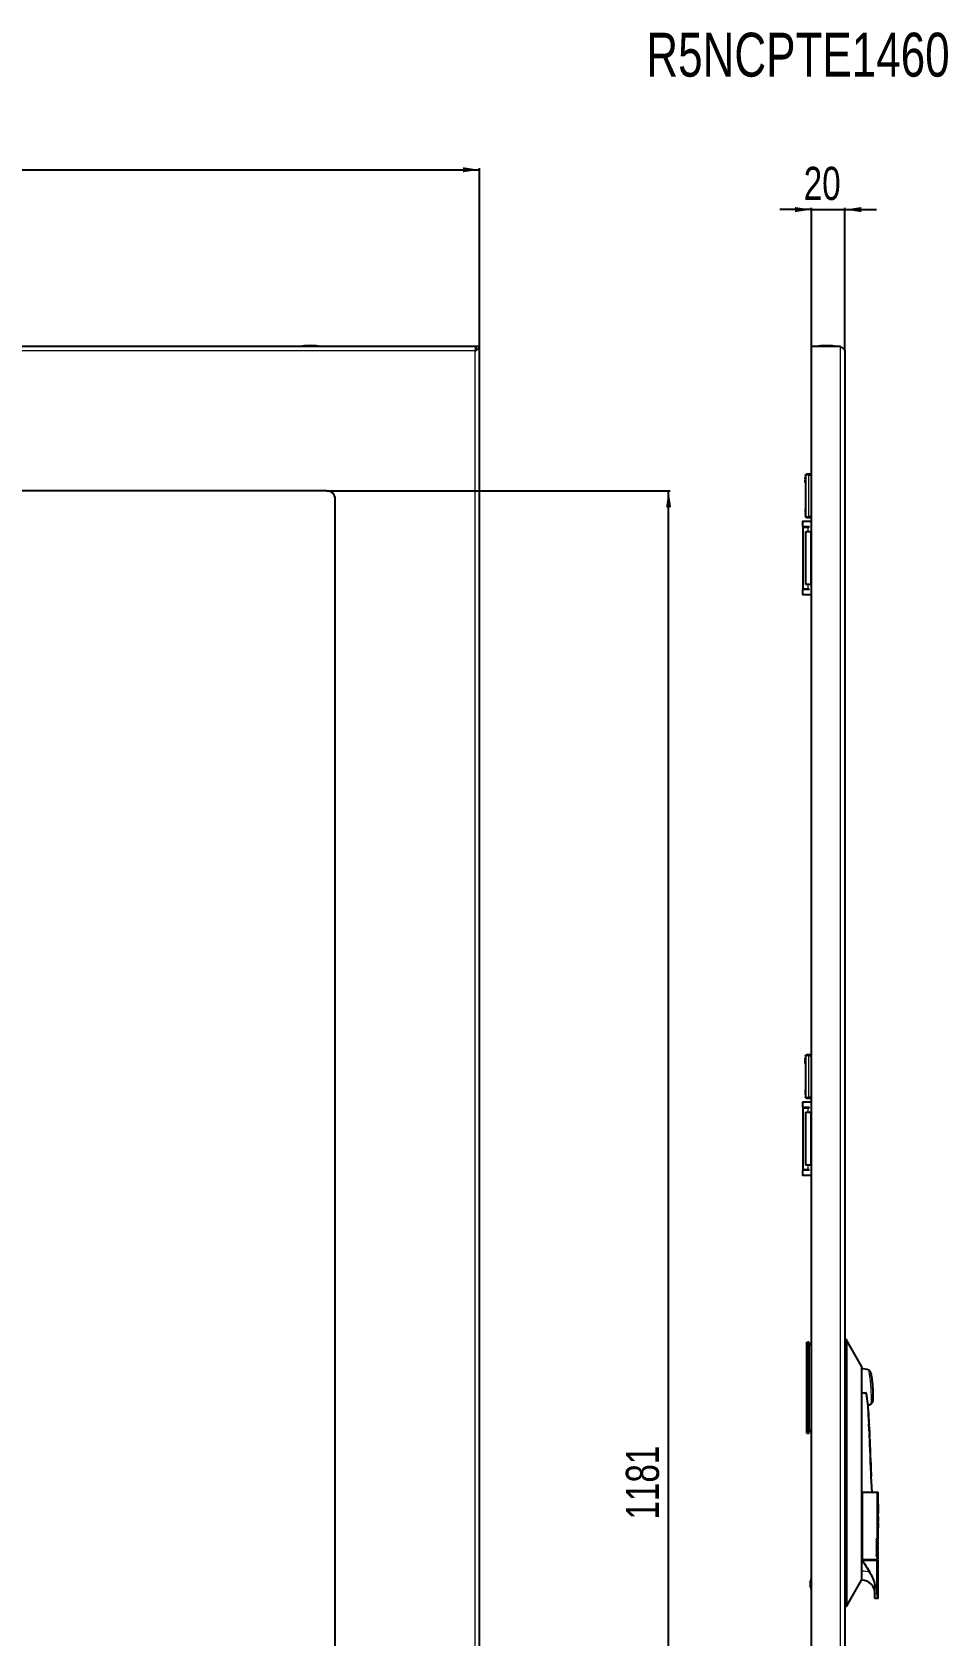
# Model space of a CAD drawing. Header units: millimetres. Extents: x -525 to 1603, y -785 to 978.
# Drawn here: x 27 to 579, y 12 to 978 of the extents above; entities that cross this region are included whole.
import ezdxf

# ---------------------------------------------------------------- set-up
doc = ezdxf.new("R2010")
doc.units = ezdxf.units.MM
doc.layers.add('FORMAT', color=7, linetype='Continuous')
doc.styles.add('SLDTEXTSTYLE0', font='TXT', dxfattribs={"width": 0.75})
doc.dimstyles.new('SLDDIMSTYLE0', dxfattribs={"dimtxt": 20, "dimasz": 10, "dimexe": 0, "dimexo": 0.0625, "dimgap": 5, "dimtad": 2, "dimdec": 1, "dimrnd": 1e-09, "dimzin": 12, "dimdsep": 46, "dimtxsty": 'SLDTEXTSTYLE0', "dimsah": 1, "dimcen": 0.09, "dimadec": 0, "dimazin": 3, "dimtfac": 1, "dimtofl": 0, "dimtmove": 0, "dimatfit": 3, "dimfxl": 0, "dimfrac": 2, "dimtolj": 1, "dimtzin": 12, "dimarcsym": 0})
doc.dimstyles.new('SLDDIMSTYLE1', dxfattribs={"dimtxt": 20, "dimasz": 10, "dimexe": 0, "dimexo": 0.0625, "dimgap": 5, "dimtad": 2, "dimdec": 1, "dimrnd": 1e-09, "dimzin": 12, "dimdsep": 46, "dimtxsty": 'SLDTEXTSTYLE0', "dimsah": 1, "dimcen": 0.09, "dimadec": 0, "dimazin": 3, "dimtfac": 1, "dimtmove": 0, "dimatfit": 0, "dimfxl": 0, "dimfrac": 2, "dimtolj": 1, "dimtzin": 12, "dimarcsym": 0})

# ---------------------------------------------------------------- blocks, each defined once
blk = doc.blocks.new('_D')
at = {"layer": 'FORMAT'}
for p, q in [((-296.96, 788.97), (-296.96, 896.46)), ((-296.96, 895.46), (297.04, 895.46)), ((297.04, 788.97), (297.04, 896.46))]:
    blk.add_line(p, q, dxfattribs=at)
for points in [[(-296.96, 895.46), (-286.96, 893.93), (-286.96, 897)], [(297.04, 895.46), (287.04, 897), (287.04, 893.93)]]:
    blk.add_solid(points, dxfattribs=at)
at = {"layer": 'FORMAT', "insert": (-22.13, 921.25), "char_height": 20, "attachment_point": 1, "style": 'SLDTEXTSTYLE0'}
blk.add_mtext('594', dxfattribs=at)
blk = doc.blocks.new('_D_3')
at = {"layer": 'FORMAT'}
for p, q in [((205.05, 701.96), (412.04, 701.96)), ((411.04, -479.04), (411.04, 701.96)), ((205.05, -479.04), (412.04, -479.04))]:
    blk.add_line(p, q, dxfattribs=at)
for points in [[(411.04, 701.96), (409.5, 691.96), (412.58, 691.96)], [(411.04, -479.04), (412.58, -469.04), (409.5, -469.04)]]:
    blk.add_solid(points, dxfattribs=at)
at = {"layer": 'FORMAT', "insert": (385.26, 81.91), "char_height": 20, "attachment_point": 1, "rotation": 90, "style": 'SLDTEXTSTYLE0'}
blk.add_mtext('1181', dxfattribs=at)
blk = doc.blocks.new('_D_5')
at = {"layer": 'FORMAT'}
for p, q in [((497.27, 871.46), (478.04, 871.46)), ((497.27, 788.97), (497.27, 872.46)), ((497.27, 871.46), (517.27, 871.46)), ((517.27, 786.37), (517.27, 872.46)), ((517.27, 871.46), (536.5, 871.46))]:
    blk.add_line(p, q, dxfattribs=at)
for points in [[(497.27, 871.46), (487.27, 873), (487.27, 869.93)], [(517.27, 871.46), (527.27, 869.93), (527.27, 873)]]:
    blk.add_solid(points, dxfattribs=at)
at = {"layer": 'FORMAT', "insert": (492.49, 897.25), "char_height": 20, "attachment_point": 1, "style": 'SLDTEXTSTYLE0'}
blk.add_mtext('20', dxfattribs=at)

msp = doc.modelspace()

# ---------------------------------------------------------------- linework, layer by layer
at = {"color": 7, "linetype": 'Continuous', "lineweight": 25}
for p, q in [((294.74, 788.96), (-294.66, 788.96)), ((294.74, 788.96), (294.74, 787.24)), ((297.04, 788.96), (295.04, 788.96)), ((297.04, -566.04), (297.04, 788.96)), ((497.27, -566.04), (497.27, 788.96)), ((514.67, 788.96), (497.27, 788.96)), ((517.27, 786.36), (517.27, 187.46)), ((493.67, 711.46), (493.67, 686.46)), ((497.27, 711.96), (495.67, 711.96)), ((205.04, 701.96), (-204.96, 701.96)), ((210.04, -474.04), (210.04, 696.96)), ((491.72, 682.96), (491.72, 680.96)), ((497.27, 683.46), (492.22, 683.46)), ((492.22, 680.46), (495.72, 680.46)), ((492.22, 680.46), (492.22, 680.16)), ((492.22, 642.76), (492.22, 680.16)), ((492.22, 680.16), (495.22, 680.16)), ((493.77, 677.46), (496.77, 677.46)), ((493.77, 645.46), (493.77, 677.46)), ((494.72, 680.46), (494.72, 680.16)), ((495.22, 680.16), (495.72, 680.16)), ((495.67, 685.96), (497.27, 685.96)), ((495.72, 680.16), (495.72, 680.46)), ((497.27, 677.46), (496.77, 677.46)), ((491.72, 641.96), (491.72, 639.96)), ((495.22, 642.76), (492.22, 642.76)), ((492.22, 642.76), (492.22, 642.46)), ((495.72, 642.46), (492.22, 642.46)), ((492.22, 639.46), (497.27, 639.46)), ((496.77, 645.46), (493.77, 645.46)), ((494.72, 642.76), (494.72, 642.46)), ((495.72, 642.76), (495.22, 642.76)), ((495.72, 642.46), (495.72, 642.76)), ((496.77, 645.46), (497.27, 645.46)), ((493.67, 361.46), (493.67, 336.46)), ((497.27, 361.96), (495.67, 361.96)), ((491.72, 332.96), (491.72, 330.96)), ((497.27, 333.46), (492.22, 333.46)), ((492.22, 330.46), (495.72, 330.46)), ((492.22, 330.46), (492.22, 330.16)), ((492.22, 292.76), (492.22, 330.16)), ((492.22, 330.16), (495.22, 330.16)), ((494.72, 330.46), (494.72, 330.16)), ((495.22, 330.16), (495.72, 330.16)), ((495.67, 335.96), (497.27, 335.96)), ((495.72, 330.16), (495.72, 330.46)), ((493.77, 327.46), (496.77, 327.46)), ((493.77, 295.46), (493.77, 327.46)), ((497.27, 327.46), (496.77, 327.46)), ((491.72, 291.96), (491.72, 289.96)), ((495.22, 292.76), (492.22, 292.76)), ((492.22, 292.76), (492.22, 292.46)), ((495.72, 292.46), (492.22, 292.46)), ((496.77, 295.46), (493.77, 295.46)), ((494.72, 292.76), (494.72, 292.46)), ((495.72, 292.76), (495.22, 292.76)), ((495.72, 292.46), (495.72, 292.76)), ((496.77, 295.46), (497.27, 295.46)), ((492.22, 289.46), (497.27, 289.46)), ((494.37, 186.96), (494.37, 188.96)), ((494.37, 188.96), (495.27, 188.96)), ((494.37, 135.96), (494.37, 186.96)), ((495.67, 188.56), (495.67, 186.96)), ((495.67, 188.16), (497.27, 188.16)), ((495.67, 186.96), (495.67, 135.96)), ((518.27, 190.46), (517.27, 190.46)), ((517.27, 187.46), (517.27, 184.96)), ((517.27, 184.96), (517.27, 34.96)), ((518.27, 184.96), (518.27, 34.96)), ((527.27, 174.46), (519.35, 188.55)), ((527.27, 174.46), (527.27, 168.99)), ((527.27, 168.99), (527.27, 161.46)), ((527.27, 161.46), (527.27, 58.46)), ((531.79, 141.79), (531.39, 150.98)), ((531.51, 147.76), (531.46, 148.14)), ((531.52, 147.76), (531.47, 148.14)), ((531.47, 148.14), (531.59, 144.98)), ((531.52, 147.47), (531.51, 147.76)), ((531.52, 147.76), (531.51, 147.76)), ((531.53, 147.47), (531.52, 147.76)), ((531.53, 147.47), (531.52, 147.47)), ((534.21, 153.4), (534.22, 153.59)), ((494.37, 133.96), (494.37, 135.96)), ((495.67, 135.96), (495.67, 134.36)), ((531.88, 139.7), (531.78, 141.79)), ((531.79, 141.78), (531.78, 141.78)), ((532.06, 135.8), (531.83, 139.59)), ((532.04, 136.19), (531.9, 139.29)), ((531.9, 137.9), (532.14, 133.91)), ((532.03, 136.19), (532.06, 135.8)), ((532.1, 134.54), (532.05, 135.8)), ((532.06, 135.8), (532.05, 135.8)), ((494.37, 133.96), (495.27, 133.96)), ((497.27, 134.76), (495.67, 134.76)), ((532.08, 133.91), (532.07, 133.91)), ((532.14, 133.91), (532.08, 133.91)), ((532.23, 131.68), (532.13, 133.91)), ((532.17, 131.68), (532.17, 131.69)), ((532.17, 131.68), (532.17, 131.68)), ((532.29, 130.42), (532.24, 131.68)), ((532.28, 130.41), (532.28, 130.42)), ((532.39, 127.96), (532.3, 130.1)), ((532.4, 127.96), (532.39, 127.96)), ((532.6, 123.41), (532.4, 127.99)), ((532.45, 125.94), (532.49, 124.97)), ((532.46, 125.94), (532.5, 124.97)), ((532.57, 123.41), (532.56, 123.41)), ((532.69, 121.05), (532.59, 123.41)), ((532.64, 121.05), (532.64, 121.05)), ((532.81, 118.58), (532.7, 121.05)), ((532.76, 119.34), (532.77, 119.34)), ((532.77, 119.34), (532.78, 119.34)), ((532.8, 118.82), (532.79, 118.96)), ((532.82, 118.41), (532.8, 118.7)), ((532.84, 117.11), (532.82, 117.11)), ((532.85, 117.11), (532.83, 117.11)), ((532.89, 116.65), (532.84, 117.89)), ((532.87, 116.32), (532.84, 117.11)), ((532.88, 116.32), (532.85, 117.11)), ((532.86, 116.32), (532.85, 116.32)), ((532.86, 116.32), (532.88, 116.32)), ((532.87, 117.14), (532.92, 116.04)), ((532.91, 116.33), (532.89, 116.65)), ((532.95, 115.44), (532.91, 116.23)), ((533, 114.2), (532.95, 115.44)), ((533.04, 113.4), (533.02, 113.67)), ((533.05, 113.15), (533.04, 113.28)), ((533.18, 110.08), (533.06, 112.75)), ((533.06, 112.68), (533.06, 112.68)), ((533.07, 112.68), (533.07, 112.68)), ((533.18, 108.61), (533.12, 110.06)), ((533.14, 110.08), (533.13, 110.08)), ((533.26, 107.96), (533.17, 110.08)), ((533.69, 98.46), (533.27, 107.97)), ((527.27, 98.46), (527.48, 98.46)), ((527.48, 98.46), (527.72, 98.46)), ((527.72, 98.46), (527.72, 57.96)), ((527.72, 98.46), (536.83, 98.46)), ((536.83, 98.46), (536.83, 70.46)), ((536.83, 98.46), (537.48, 98.46)), ((537.48, 93.46), (537.48, 98.46)), ((537.23, 93.46), (537.48, 93.46)), ((537.23, 93.46), (537.23, 83.7)), ((537.35, 91.51), (537.35, 85.66)), ((537.36, 91.51), (537.35, 91.51)), ((537.36, 91.51), (537.36, 85.66)), ((537.36, 91.51), (537.48, 91.51)), ((537.48, 90.54), (537.41, 90.54)), ((537.41, 90.54), (537.41, 85.66)), ((537.46, 88.58), (537.46, 85.66)), ((537.47, 88.58), (537.46, 88.58)), ((537.47, 91.51), (537.47, 93.46)), ((537.47, 88.58), (537.47, 90.54)), ((537.47, 88.58), (537.47, 85.66)), ((537.47, 88.58), (537.48, 88.58)), ((537.48, 90.54), (537.48, 91.51)), ((537.48, 85.66), (537.48, 88.58)), ((537.41, 83.7), (537.23, 83.7)), ((537.37, 79.9), (537.23, 79.9)), ((537.23, 79.9), (537.23, 76.93)), ((537.29, 79.41), (537.29, 78.61)), ((537.3, 79.41), (537.29, 79.41)), ((537.3, 78.61), (537.29, 78.61)), ((537.29, 78.11), (537.29, 76.93)), ((537.3, 78.11), (537.29, 78.11)), ((537.3, 79.41), (537.3, 78.61)), ((537.3, 79.41), (537.36, 79.41)), ((537.36, 78.61), (537.3, 78.61)), ((537.3, 78.11), (537.3, 76.93)), ((537.3, 78.11), (537.35, 78.11)), ((537.36, 85.66), (537.35, 85.66)), ((537.41, 85.66), (537.36, 85.66)), ((537.4, 78.37), (537.39, 78.37)), ((537.41, 83.7), (537.41, 80.78)), ((537.48, 80.78), (537.41, 80.78)), ((537.43, 79.07), (537.42, 79.07)), ((537.43, 77.72), (537.42, 77.72)), ((537.42, 77.37), (537.42, 77.35)), ((537.43, 77.37), (537.42, 77.37)), ((537.43, 77.35), (537.42, 77.35)), ((537.43, 77.37), (537.43, 77.35)), ((537.47, 79.9), (537.44, 76.93)), ((537.47, 85.66), (537.46, 85.66)), ((537.46, 83.7), (537.46, 82.73)), ((537.47, 83.7), (537.46, 83.7)), ((537.47, 82.73), (537.46, 82.73)), ((537.46, 78.04), (537.47, 79.31)), ((537.47, 78.04), (537.46, 78.04)), ((537.46, 76.93), (537.46, 77.54)), ((537.47, 77.54), (537.46, 77.54)), ((537.47, 83.7), (537.47, 85.66)), ((537.48, 85.66), (537.47, 85.66)), ((537.47, 83.7), (537.47, 82.73)), ((537.47, 83.7), (537.48, 83.7)), ((537.47, 80.78), (537.47, 82.73)), ((537.48, 82.73), (537.47, 82.73)), ((537.48, 79.9), (537.47, 79.9)), ((537.47, 78.04), (537.48, 79.31)), ((537.48, 79.31), (537.47, 79.31)), ((537.47, 77.54), (537.47, 78.36)), ((537.47, 78.04), (537.48, 78.04)), ((537.47, 77.54), (537.48, 77.54)), ((537.47, 76.93), (537.47, 77.54)), ((537.48, 82.73), (537.48, 83.7)), ((537.48, 79.9), (537.48, 80.78)), ((537.48, 79.27), (537.48, 79.9)), ((537.48, 79.31), (537.48, 78.04)), ((537.48, 70.46), (537.48, 77.54)), ((536.29, 70.36), (536.72, 70.36)), ((536.29, 68.96), (536.72, 68.96)), ((537.38, 70.36), (536.72, 70.36)), ((537.38, 68.96), (536.72, 68.96)), ((537.48, 69.06), (536.83, 69.06)), ((537.48, 67.66), (536.83, 67.66)), ((537.48, 69.06), (536.98, 70.36)), ((537.48, 67.66), (536.98, 68.96)), ((537.23, 76.93), (537.3, 76.93)), ((537.38, 76.93), (537.4, 76.93)), ((537.39, 76.93), (537.43, 76.93)), ((537.42, 77.02), (537.42, 76.93)), ((537.43, 77.02), (537.42, 77.02)), ((537.43, 77.02), (537.43, 76.93)), ((537.44, 76.93), (537.47, 76.93)), ((527.27, 58.46), (527.27, 57.46)), ((536.29, 67.56), (536.72, 67.56)), ((536.29, 66.16), (536.72, 66.16)), ((536.29, 64.76), (536.72, 64.76)), ((536.29, 63.36), (536.72, 63.36)), ((536.29, 61.96), (536.72, 61.96)), ((536.29, 60.56), (536.72, 60.56)), ((537.38, 67.56), (536.72, 67.56)), ((537.38, 66.16), (536.72, 66.16)), ((537.38, 64.76), (536.72, 64.76)), ((537.38, 63.36), (536.72, 63.36)), ((537.38, 61.96), (536.72, 61.96)), ((537.38, 60.56), (536.72, 60.56)), ((537.48, 66.26), (536.83, 66.26)), ((537.48, 64.86), (536.83, 64.86)), ((537.48, 63.46), (536.83, 63.46)), ((537.48, 62.06), (536.83, 62.06)), ((537.48, 60.66), (536.83, 60.66)), ((536.83, 59.26), (536.83, 57.96)), ((537.48, 59.26), (536.83, 59.26)), ((537.48, 66.26), (536.98, 67.56)), ((537.48, 64.86), (536.98, 66.16)), ((537.48, 63.46), (536.98, 64.76)), ((537.48, 62.06), (536.98, 63.36)), ((537.48, 60.66), (536.98, 61.96)), ((537.48, 59.26), (536.98, 60.56)), ((537.48, 57.96), (537.48, 59.26)), ((527.27, 57.96), (527.48, 57.96)), ((527.48, 57.46), (527.27, 57.46)), ((527.27, 50.93), (527.27, 45.46)), ((527.48, 57.96), (527.72, 57.96)), ((527.48, 57.46), (527.72, 57.46)), ((527.72, 57.96), (536.83, 57.96)), ((527.72, 57.46), (536.83, 57.46)), ((535.48, 57.46), (535.46, 57.96)), ((536.83, 57.96), (537.48, 57.96)), ((536.83, 37.46), (536.83, 57.46)), ((536.83, 57.46), (537.48, 57.46)), ((537.48, 34.46), (537.48, 57.46)), ((496.25, 43.74), (496.56, 43.66)), ((496.56, 42.57), (496.25, 42.48)), ((496.56, 45.11), (496.56, 45.03)), ((496.56, 43.66), (496.56, 42.57)), ((496.56, 41.19), (496.56, 41.12)), ((519.35, 31.38), (527.27, 45.46)), ((527.27, 45.46), (527.48, 45.46)), ((535.48, 37.46), (535.48, 40.55)), ((517.27, 34.96), (517.27, 32.47)), ((517.27, 32.47), (517.27, -563.44)), ((518.27, 29.46), (517.27, 29.46)), ((537.2, 34.46), (535.48, 34.46)), ((537.48, 34.46), (537.2, 34.46))]:
    msp.add_line(p, q, dxfattribs=at)
at = {"color": 8, "linetype": 'Continuous', "lineweight": 18}
for p, q in [((294.44, 786.36), (-294.36, 786.36)), ((199.9, 789.09), (190.18, 789.09)), ((199.79, 789.21), (190.29, 789.21)), ((294.44, -563.44), (294.44, 786.36)), ((511.13, 789.09), (501.41, 789.09)), ((511.02, 789.21), (501.52, 789.21)), ((514.67, -566.04), (514.67, 788.96)), ((495.67, 711.46), (497.27, 711.46)), ((495.67, 686.46), (495.67, 711.46)), ((497.27, 686.46), (495.67, 686.46)), ((495.22, 680.16), (495.22, 680.46)), ((495.22, 677.46), (495.22, 680.16)), ((496.77, 645.46), (496.77, 677.46)), ((495.22, 642.76), (495.22, 645.46)), ((495.22, 642.46), (495.22, 642.76)), ((495.67, 361.46), (497.27, 361.46)), ((495.67, 336.46), (495.67, 361.46)), ((495.22, 330.16), (495.22, 330.46)), ((495.22, 327.46), (495.22, 330.16)), ((497.27, 336.46), (495.67, 336.46)), ((496.77, 295.46), (496.77, 327.46)), ((495.22, 292.76), (495.22, 295.46)), ((495.22, 292.46), (495.22, 292.76)), ((494.37, 186.96), (495.27, 186.96)), ((495.27, 186.96), (495.27, 188.96)), ((495.27, 186.96), (495.67, 186.96)), ((495.27, 135.96), (495.27, 186.96)), ((497.27, 187.16), (495.67, 187.16)), ((518.27, 184.96), (517.27, 184.96)), ((494.37, 135.96), (495.27, 135.96)), ((495.27, 135.96), (495.67, 135.96)), ((495.27, 133.96), (495.27, 135.96)), ((495.67, 135.76), (497.27, 135.76)), ((532.46, 125.94), (532.45, 125.94)), ((532.5, 124.97), (532.49, 124.97)), ((527.48, 98.46), (527.48, 57.96)), ((536.83, 70.46), (537.48, 70.46)), ((527.48, 50.93), (527.27, 50.93)), ((527.48, 45.46), (527.48, 50.93)), ((518.27, 34.96), (517.27, 34.96)), ((535.48, 37.46), (536.83, 37.46))]:
    msp.add_line(p, q, dxfattribs=at)
at = {"color": 7, "linetype": 'Continuous', "lineweight": 25, "flags": 128}
for points in [[(531.83, 139.59), (531.87, 138.64), (531.9, 137.9)], [(532.08, 133.91), (532.13, 132.66), (532.17, 131.68)], [(532.45, 125.28), (532.56, 122.91), (532.64, 121.05)], [(532.49, 124.97), (532.53, 124.1), (532.56, 123.41)], [(532.5, 124.97), (532.54, 124.1), (532.57, 123.41)], [(532.84, 116.46), (533.03, 112.07), (533.18, 108.61)], [(533.13, 110.08), (532.97, 113.57), (532.85, 116.32)], [(533.14, 110.08), (532.98, 113.57), (532.86, 116.32)], [(537.39, 77.63), (537.39, 77.45), (537.39, 77.31)], [(537.42, 77.37), (537.42, 77.57), (537.42, 77.72)], [(537.43, 77.37), (537.43, 77.57), (537.43, 77.72)]]:
    msp.add_lwpolyline(points, dxfattribs=at)
at = {"color": 7, "linetype": 'Continuous', "lineweight": 25}
for centre, radius, start, end in [((190.3, 789.09), 0.126, 96.02558, 180), ((215.94, 789.03), 25.77, 179.86102, 180.13898), ((195.04, 744.21), 45.25, 90.0016, 96.02558), ((195.04, 744.21), 45.25, 83.97442, 89.9984), ((199.77, 789.09), 0.126, 0, 83.97442), ((174.13, 789.03), 25.77, 359.86102, 0.13898), ((501.54, 789.09), 0.126, 96.02558, 180), ((527.18, 789.03), 25.77, 179.86102, 180.13898), ((506.27, 744.21), 45.25, 90.0016, 96.02558), ((506.27, 744.21), 45.25, 83.97442, 89.9984), ((511.01, 789.09), 0.126, 0, 83.97442), ((485.37, 789.03), 25.77, 359.86102, 0.13898), ((205.04, 696.96), 5, 0, 90), ((492.22, 682.96), 0.5, 90, 180), ((492.22, 680.96), 0.5, 180, 270), ((492.22, 641.96), 0.5, 90, 180), ((492.22, 639.96), 0.5, 180, 270), ((492.22, 332.96), 0.5, 90, 180), ((492.22, 330.96), 0.5, 180, 270), ((492.22, 291.96), 0.5, 90, 180), ((492.22, 289.96), 0.5, 180, 270), ((495.27, 188.56), 0.4, 0, 90), ((527.27, 161.46), 11.4, 66.37549, 90), ((527.27, 161.46), 11.4, 291.36213, 301.71629), ((495.27, 134.36), 0.4, 270, 0), ((537.38, 70.46), 0.1, 270, 0), ((537.38, 69.06), 0.1, 270, 0), ((537.38, 67.66), 0.1, 270, 0), ((537.38, 66.26), 0.1, 270, 0), ((537.38, 64.86), 0.1, 270, 0), ((537.38, 63.46), 0.1, 270, 0), ((537.38, 62.06), 0.1, 270, 0), ((537.38, 60.66), 0.1, 270, 0), ((501.66, 43.12), 5.45, 159.42245, 173.41237), ((501.66, 43.11), 5.45, 186.58763, 200.57755), ((501.52, 43.11), 5.35, 142.60007, 158.09132), ((501.52, 43.11), 5.35, 201.90868, 217.39993), ((527.48, 37.46), 8, 0, 90)]:
    msp.add_arc(centre, radius, start, end, dxfattribs=at)
at = {"color": 8, "linetype": 'Continuous', "lineweight": 18}
msp.add_arc((527.63, 38.87), 12.07, 66.28954, 90.71323, dxfattribs=at)
at = {"color": 7, "linetype": 'Continuous', "lineweight": 25}
for points, knots in [([(294.74, 788.96), (294.71, 788.96), (294.69, 788.9), (294.64, 788.64), (294.61, 788.44), (294.56, 787.96), (294.54, 787.67), (294.49, 787.04), (294.46, 786.7), (294.44, 786.36)], [0, 0, 0, 0, 0.25, 0.25, 0.5, 0.5, 0.75, 0.75, 1, 1, 1, 1]), ([(294.44, 786.36), (294.61, 786.47), (294.78, 786.58), (295.11, 786.8), (295.28, 786.91), (295.59, 787.12), (295.74, 787.23), (296.02, 787.45), (296.16, 787.56), (296.4, 787.77), (296.51, 787.88), (296.69, 788.1), (296.77, 788.21), (296.97, 788.53), (297.04, 788.75), (297.04, 788.96)], [0, 0, 0, 0, 0.125, 0.125, 0.25, 0.25, 0.375, 0.375, 0.5, 0.5, 0.625, 0.625, 0.75, 0.75, 1, 1, 1, 1]), ([(294.44, 786.36), (294.59, 786.8), (294.75, 787.23), (294.97, 788.1), (295.04, 788.53), (295.04, 788.96)], [0, 0, 0, 0, 0.5, 0.5, 1, 1, 1, 1]), ([(514.67, 788.96), (514.84, 788.85), (515.01, 788.75), (515.35, 788.53), (515.51, 788.42), (515.83, 788.2), (515.98, 788.1), (516.26, 787.88), (516.39, 787.77), (516.63, 787.55), (516.74, 787.45), (516.93, 787.23), (517.01, 787.12), (517.21, 786.79), (517.27, 786.58), (517.27, 786.36)], [0, 0, 0, 0, 0.125, 0.125, 0.25, 0.25, 0.375, 0.375, 0.5, 0.5, 0.625, 0.625, 0.75, 0.75, 1, 1, 1, 1]), ([(493.37, 709.47), (493.37, 709.52), (493.37, 709.61), (493.37, 709.69), (493.37, 709.78), (493.37, 709.91), (493.37, 709.94), (493.37, 709.96)], [0, 0, 0, 0, 0.124693, 0.187182, 0.249773, 0.500039, 1, 1, 1, 1]), ([(493.37, 709.26), (493.37, 709.26), (493.37, 709.26), (493.37, 709.27), (493.37, 709.29), (493.37, 709.31), (493.37, 709.35), (493.37, 709.39), (493.37, 709.43), (493.37, 709.45), (493.37, 709.47)], [0, 0, 0, 0, 0.128825, 0.180169, 0.243397, 0.36986, 0.499864, 0.749649, 0.843476, 1, 1, 1, 1]), ([(493.37, 707.75), (493.37, 707.83), (493.37, 707.98), (493.37, 708.2), (493.37, 708.38), (493.37, 708.55), (493.37, 708.65), (493.37, 708.66), (493.37, 708.67)], [0, 0, 0, 0, 0.125049, 0.249886, 0.370856, 0.49982, 0.749609, 1, 1, 1, 1]), ([(493.37, 706.91), (493.37, 706.91), (493.37, 706.92), (493.37, 707.01), (493.37, 707.11), (493.37, 707.24), (493.37, 707.44), (493.37, 707.63), (493.37, 707.75)], [0, 0, 0, 0, 0.25007, 0.379181, 0.500499, 0.62417, 0.750842, 1, 1, 1, 1]), ([(493.37, 691.02), (493.37, 691.02), (493.37, 691), (493.37, 690.92), (493.37, 690.82), (493.37, 690.69), (493.37, 690.48), (493.37, 690.3), (493.37, 690.18)], [0, 0, 0, 0, 0.25007, 0.379559, 0.500499, 0.624556, 0.750843, 1, 1, 1, 1]), ([(493.37, 690.18), (493.37, 690.14), (493.37, 690.06), (493.37, 689.91), (493.37, 689.72), (493.37, 689.55), (493.37, 689.38), (493.37, 689.28), (493.37, 689.26), (493.37, 689.26)], [0, 0, 0, 0, 0.0626366, 0.1252782, 0.2500723, 0.3748405, 0.4999941, 0.7496958, 1, 1, 1, 1]), ([(493.37, 688.67), (493.37, 688.67), (493.37, 688.67), (493.37, 688.66), (493.37, 688.64), (493.37, 688.62), (493.37, 688.56), (493.37, 688.5), (493.37, 688.46)], [0, 0, 0, 0, 0.13107, 0.182437, 0.243796, 0.371388, 0.500442, 1, 1, 1, 1]), ([(493.37, 688.46), (493.37, 688.43), (493.37, 688.38), (493.37, 688.3), (493.37, 688.23), (493.37, 688.14), (493.37, 688.01), (493.37, 687.98), (493.37, 687.96)], [0, 0, 0, 0, 0.0626863, 0.1251726, 0.1876279, 0.2501847, 0.5003136, 1, 1, 1, 1]), ([(493.37, 359.47), (493.37, 359.52), (493.37, 359.61), (493.37, 359.69), (493.37, 359.78), (493.37, 359.91), (493.37, 359.94), (493.37, 359.96)], [0, 0, 0, 0, 0.124693, 0.187182, 0.249773, 0.500039, 1, 1, 1, 1]), ([(493.37, 359.26), (493.37, 359.26), (493.37, 359.26), (493.37, 359.27), (493.37, 359.29), (493.37, 359.31), (493.37, 359.35), (493.37, 359.39), (493.37, 359.43), (493.37, 359.45), (493.37, 359.47)], [0, 0, 0, 0, 0.128825, 0.180169, 0.243397, 0.36986, 0.499864, 0.749649, 0.843476, 1, 1, 1, 1]), ([(493.37, 357.75), (493.37, 357.83), (493.37, 357.98), (493.37, 358.2), (493.37, 358.38), (493.37, 358.55), (493.37, 358.65), (493.37, 358.66), (493.37, 358.67)], [0, 0, 0, 0, 0.125049, 0.249886, 0.370856, 0.49982, 0.749609, 1, 1, 1, 1]), ([(493.37, 356.91), (493.37, 356.91), (493.37, 356.92), (493.37, 357.01), (493.37, 357.11), (493.37, 357.24), (493.37, 357.44), (493.37, 357.63), (493.37, 357.75)], [0, 0, 0, 0, 0.25007, 0.379181, 0.500499, 0.62417, 0.750842, 1, 1, 1, 1]), ([(493.37, 341.02), (493.37, 341.02), (493.37, 341), (493.37, 340.92), (493.37, 340.82), (493.37, 340.69), (493.37, 340.48), (493.37, 340.3), (493.37, 340.18)], [0, 0, 0, 0, 0.25007, 0.379559, 0.500499, 0.624556, 0.750843, 1, 1, 1, 1]), ([(493.37, 340.18), (493.37, 340.14), (493.37, 340.06), (493.37, 339.91), (493.37, 339.72), (493.37, 339.55), (493.37, 339.38), (493.37, 339.28), (493.37, 339.26), (493.37, 339.26)], [0, 0, 0, 0, 0.0626366, 0.1252782, 0.2500723, 0.3748405, 0.4999941, 0.7496958, 1, 1, 1, 1]), ([(493.37, 338.67), (493.37, 338.67), (493.37, 338.67), (493.37, 338.66), (493.37, 338.64), (493.37, 338.62), (493.37, 338.56), (493.37, 338.5), (493.37, 338.46)], [0, 0, 0, 0, 0.13107, 0.182437, 0.243796, 0.371388, 0.500442, 1, 1, 1, 1]), ([(493.37, 338.46), (493.37, 338.43), (493.37, 338.38), (493.37, 338.3), (493.37, 338.23), (493.37, 338.14), (493.37, 338.01), (493.37, 337.98), (493.37, 337.96)], [0, 0, 0, 0, 0.0626863, 0.1251726, 0.1876279, 0.2501847, 0.5003136, 1, 1, 1, 1]), ([(518.27, 190.46), (518.27, 190.4), (518.27, 190.28), (518.27, 189.33), (518.27, 187.94), (518.27, 186.39), (518.27, 185.37), (518.27, 184.96)], [0, 0, 0, 0, 0.214694, 0.429388, 0.644082, 0.858775, 1, 1, 1, 1]), ([(519.35, 188.54), (519.16, 188.85), (518.8, 189.43), (518.45, 190.13), (518.28, 190.47)], [0, 0, 0, 0, 0.525323, 1, 1, 1, 1]), ([(532.9, 170.7), (532.88, 170.76), (532.82, 170.94), (532.64, 171.25), (532.33, 171.62), (532.02, 171.8), (531.85, 171.89)], [0, 0, 0, 0, 0.124152, 0.341643, 0.649974, 1, 1, 1, 1]), ([(532.98, 170.36), (532.97, 170.39), (532.96, 170.48), (533.05, 169.97), (533.25, 168.79), (533.59, 166.56), (533.9, 163.8), (534.14, 160.85), (534.25, 158.07), (534.27, 155.75), (534.24, 154.12), (534.21, 153.46), (534.21, 153.41), (534.21, 153.4)], [0, 0, 0, 0, 0.030403, 0.098769, 0.206023, 0.316924, 0.429796, 0.54227, 0.652144, 0.75822, 0.860909, 0.962167, 1, 1, 1, 1]), ([(531.37, 150.98), (531.37, 150.97), (531.38, 150.95), (531.13, 152.31), (530.81, 154.51), (530.52, 156.58), (530.45, 157.8), (530.21, 158.18), (530.14, 158.22), (530.08, 158.25), (529.95, 158.23), (529.51, 158.16), (528.58, 158.13), (527.77, 158.34), (527.29, 158.46)], [0, 0, 0, 0, 0.142012, 0.367407, 0.591524, 0.739403, 0.813293, 0.820175, 0.825597, 0.829287, 0.833027, 0.848744, 0.911869, 1, 1, 1, 1]), ([(531.62, 145.04), (531.6, 145.48), (531.56, 146.35), (531.54, 147.1), (531.53, 147.47)], [0, 0, 0, 0, 0.500963, 1, 1, 1, 1]), ([(531.79, 141.78), (531.79, 141.8), (531.79, 141.83), (531.78, 142.09), (531.75, 142.44), (531.72, 143.03), (531.67, 143.91), (531.63, 144.66), (531.62, 145.04)], [0, 0, 0, 0, 0.124416, 0.248357, 0.373982, 0.500169, 0.7494, 1, 1, 1, 1]), ([(533.27, 151.79), (533.35, 151.84), (533.57, 151.97), (533.82, 152.26), (534.03, 152.6), (534.13, 152.88), (534.17, 153.04), (534.18, 153.1)], [0, 0, 0, 0, 0.1747015, 0.4583416, 0.6963812, 0.8885007, 1, 1, 1, 1]), ([(531.59, 144.98), (531.62, 144.39), (531.67, 143.21), (531.76, 141.5), (531.84, 140.19), (531.89, 139.54), (531.9, 139.31), (531.9, 139.29), (531.9, 139.27)], [0, 0, 0, 0, 0.250282, 0.499393, 0.748791, 0.874699, 0.937286, 1, 1, 1, 1]), ([(532.29, 130.39), (532.29, 130.43), (532.29, 130.51), (532.29, 130.18), (532.3, 129.59), (532.32, 129.07), (532.32, 128.81)], [0, 0, 0, 0, 0.248736, 0.498686, 0.748107, 1, 1, 1, 1]), ([(532.32, 128.81), (532.33, 128.54), (532.35, 127.99), (532.39, 126.79), (532.43, 125.88), (532.45, 125.28)], [0, 0, 0, 0, 0.249362, 0.499672, 1, 1, 1, 1]), ([(532.39, 127.96), (532.39, 127.95), (532.39, 127.94), (532.39, 127.76), (532.39, 127.52), (532.4, 127.16), (532.42, 126.64), (532.44, 126.22), (532.45, 125.94)], [0, 0, 0, 0, 0.249432, 0.37514, 0.499356, 0.623458, 0.749245, 1, 1, 1, 1]), ([(532.4, 127.96), (532.4, 127.95), (532.4, 127.94), (532.4, 127.76), (532.4, 127.52), (532.41, 127.16), (532.43, 126.64), (532.45, 126.22), (532.46, 125.94)], [0, 0, 0, 0, 0.249432, 0.37514, 0.499356, 0.623458, 0.749245, 1, 1, 1, 1]), ([(532.79, 118.96), (532.79, 118.9), (532.8, 118.77), (532.81, 118.36), (532.83, 117.73), (532.86, 116.9), (532.89, 116.33), (532.9, 116.04)], [0, 0, 0, 0, 0.1246, 0.248977, 0.500405, 0.749333, 1, 1, 1, 1]), ([(532.91, 116.04), (532.89, 116.56), (532.86, 117.34), (532.82, 118.3), (532.81, 118.64), (532.8, 118.82)], [0, 0, 0, 0, 0.4989654, 0.749922, 1, 1, 1, 1]), ([(532.92, 116.04), (532.9, 116.47), (532.87, 117.1), (532.84, 117.9), (532.82, 118.24), (532.82, 118.41)], [0, 0, 0, 0, 0.50146, 0.750257, 1, 1, 1, 1]), ([(532.83, 117.11), (532.83, 117.1), (532.83, 117.08), (532.83, 116.93), (532.83, 116.75), (532.83, 116.59), (532.84, 116.5), (532.84, 116.46)], [0, 0, 0, 0, 0.249445, 0.498999, 0.74851, 0.873859, 1, 1, 1, 1]), ([(532.9, 116.04), (532.91, 115.76), (532.94, 115.2), (532.98, 114.38), (533.01, 113.76), (533.04, 113.34), (533.04, 113.21), (533.05, 113.15)], [0, 0, 0, 0, 0.2487307, 0.4973773, 0.750528, 0.8752331, 1, 1, 1, 1]), ([(533.04, 113.28), (533.03, 113.45), (533.02, 113.8), (532.97, 114.75), (532.93, 115.53), (532.91, 116.04)], [0, 0, 0, 0, 0.249575, 0.500842, 1, 1, 1, 1]), ([(532.92, 116.04), (532.94, 115.66), (532.96, 115.19), (532.98, 114.77), (532.98, 114.68)], [0, 0, 0, 0, 0.802786, 1, 1, 1, 1]), ([(533.02, 113.67), (533.02, 113.84), (533, 114.19), (532.97, 114.99), (532.94, 115.62), (532.92, 116.04)], [0, 0, 0, 0, 0.250895, 0.500775, 1, 1, 1, 1]), ([(533.05, 113.11), (533.05, 113.04), (533.06, 112.86), (533.06, 112.75), (533.07, 112.68)], [0, 0, 0, 0, 0.3349706, 1, 1, 1, 1]), ([(533.18, 108.61), (533.18, 108.57), (533.19, 108.49), (533.2, 108.32), (533.21, 108.14), (533.22, 107.99), (533.23, 107.97), (533.23, 107.96)], [0, 0, 0, 0, 0.125388, 0.250591, 0.500192, 0.749805, 1, 1, 1, 1]), ([(537.35, 78.11), (537.36, 78.11), (537.37, 78.11), (537.38, 78.05), (537.38, 77.98), (537.39, 77.88), (537.39, 77.76), (537.39, 77.67), (537.39, 77.63)], [0, 0, 0, 0, 0.362307, 0.499762, 0.603895, 0.707751, 0.888159, 1, 1, 1, 1]), ([(537.42, 79.07), (537.42, 79.14), (537.42, 79.3), (537.42, 79.51), (537.41, 79.67), (537.39, 79.88), (537.37, 79.89), (537.36, 79.9)], [0, 0, 0, 0, 0.125885, 0.250002, 0.375256, 0.501237, 1, 1, 1, 1]), ([(537.36, 79.41), (537.37, 79.4), (537.38, 79.39), (537.39, 79.29), (537.39, 79.2), (537.39, 79.1), (537.39, 79.04), (537.39, 79.01)], [0, 0, 0, 0, 0.464779, 0.639498, 0.766783, 0.894486, 1, 1, 1, 1]), ([(537.39, 79.01), (537.39, 78.96), (537.39, 78.89), (537.39, 78.78), (537.39, 78.7), (537.38, 78.62), (537.37, 78.61), (537.36, 78.61)], [0, 0, 0, 0, 0.144848, 0.259554, 0.374146, 0.548842, 1, 1, 1, 1]), ([(537.43, 79.07), (537.43, 79.16), (537.43, 79.32), (537.42, 79.53), (537.42, 79.7), (537.4, 79.88), (537.38, 79.89), (537.37, 79.9)], [0, 0, 0, 0, 0.149141, 0.264134, 0.378852, 0.560232, 1, 1, 1, 1]), ([(537.39, 78.37), (537.4, 78.39), (537.41, 78.44), (537.41, 78.56), (537.42, 78.7), (537.42, 78.85), (537.42, 78.98), (537.42, 79.07)], [0, 0, 0, 0, 0.249783, 0.499064, 0.624235, 0.749653, 1, 1, 1, 1]), ([(537.42, 77.72), (537.42, 77.8), (537.41, 77.92), (537.41, 78.06), (537.41, 78.16), (537.41, 78.24), (537.4, 78.32), (537.4, 78.35), (537.39, 78.37)], [0, 0, 0, 0, 0.250367, 0.375745, 0.500635, 0.625633, 0.750126, 1, 1, 1, 1]), ([(537.4, 78.37), (537.41, 78.4), (537.42, 78.45), (537.42, 78.63), (537.43, 78.82), (537.43, 78.97), (537.43, 79.05), (537.43, 79.07)], [0, 0, 0, 0, 0.331473, 0.546481, 0.762526, 0.960277, 1, 1, 1, 1]), ([(537.43, 77.72), (537.43, 77.83), (537.42, 77.99), (537.42, 78.18), (537.41, 78.31), (537.41, 78.35), (537.4, 78.37)], [0, 0, 0, 0, 0.336422, 0.52346, 0.710673, 1, 1, 1, 1]), ([(537.42, 77.02), (537.42, 77.03), (537.42, 77.04), (537.42, 77.09), (537.42, 77.19), (537.42, 77.29), (537.42, 77.35)], [0, 0, 0, 0, 0.1253633, 0.2500316, 0.4996752, 1, 1, 1, 1]), ([(537.43, 77.02), (537.43, 77.04), (537.43, 77.06), (537.43, 77.14), (537.43, 77.24), (537.43, 77.32), (537.43, 77.35)], [0, 0, 0, 0, 0.20263, 0.420406, 0.728008, 1, 1, 1, 1]), ([(536.82, 69.06), (536.73, 69.28), (536.6, 69.61), (536.42, 70.04), (536.33, 70.26), (536.29, 70.36)], [0, 0, 0, 0, 0.499993, 0.749996, 1, 1, 1, 1]), ([(536.82, 67.66), (536.73, 67.88), (536.6, 68.21), (536.42, 68.64), (536.33, 68.86), (536.29, 68.96)], [0, 0, 0, 0, 0.499993, 0.749996, 1, 1, 1, 1]), ([(536.72, 70.36), (536.73, 70.37), (536.76, 70.37), (536.8, 70.39), (536.82, 70.42), (536.82, 70.45), (536.83, 70.46), (536.83, 70.46)], [0, 0, 0, 0, 0.295691, 0.568687, 0.759853, 0.951912, 1, 1, 1, 1]), ([(536.72, 68.96), (536.73, 68.97), (536.76, 68.97), (536.8, 68.99), (536.82, 69.02), (536.82, 69.05), (536.83, 69.06), (536.83, 69.06)], [0, 0, 0, 0, 0.295691, 0.568687, 0.759853, 0.951912, 1, 1, 1, 1]), ([(536.72, 67.56), (536.73, 67.57), (536.76, 67.57), (536.8, 67.59), (536.82, 67.62), (536.82, 67.65), (536.83, 67.66), (536.83, 67.66)], [0, 0, 0, 0, 0.2956914, 0.5686867, 0.7598531, 0.9519121, 1, 1, 1, 1]), ([(537.39, 77.31), (537.39, 77.28), (537.39, 77.21), (537.39, 77.09), (537.39, 76.99), (537.39, 76.94), (537.39, 76.93)], [0, 0, 0, 0, 0.2561394, 0.5126978, 0.9190221, 1, 1, 1, 1]), ([(536.82, 66.26), (536.73, 66.48), (536.6, 66.81), (536.42, 67.24), (536.33, 67.46), (536.29, 67.56)], [0, 0, 0, 0, 0.499993, 0.749996, 1, 1, 1, 1]), ([(536.82, 64.86), (536.73, 65.08), (536.6, 65.41), (536.42, 65.84), (536.33, 66.06), (536.29, 66.16)], [0, 0, 0, 0, 0.499993, 0.749996, 1, 1, 1, 1]), ([(536.82, 63.46), (536.73, 63.68), (536.6, 64.01), (536.42, 64.44), (536.33, 64.66), (536.29, 64.76)], [0, 0, 0, 0, 0.4999933, 0.7499958, 1, 1, 1, 1]), ([(536.82, 62.06), (536.73, 62.28), (536.6, 62.61), (536.42, 63.04), (536.33, 63.26), (536.29, 63.36)], [0, 0, 0, 0, 0.499993, 0.749996, 1, 1, 1, 1]), ([(536.82, 60.66), (536.73, 60.88), (536.6, 61.21), (536.42, 61.64), (536.33, 61.86), (536.29, 61.96)], [0, 0, 0, 0, 0.499993, 0.749996, 1, 1, 1, 1]), ([(536.82, 59.26), (536.73, 59.48), (536.6, 59.81), (536.42, 60.24), (536.33, 60.46), (536.29, 60.56)], [0, 0, 0, 0, 0.499993, 0.749996, 1, 1, 1, 1]), ([(536.72, 66.16), (536.73, 66.17), (536.76, 66.17), (536.8, 66.19), (536.82, 66.22), (536.82, 66.25), (536.83, 66.26), (536.83, 66.26)], [0, 0, 0, 0, 0.2956914, 0.5686867, 0.7598531, 0.9519121, 1, 1, 1, 1]), ([(536.72, 64.76), (536.73, 64.77), (536.76, 64.77), (536.8, 64.79), (536.82, 64.82), (536.82, 64.85), (536.83, 64.86), (536.83, 64.86)], [0, 0, 0, 0, 0.295691, 0.568687, 0.759853, 0.951912, 1, 1, 1, 1]), ([(536.72, 63.36), (536.73, 63.37), (536.76, 63.37), (536.8, 63.39), (536.82, 63.42), (536.82, 63.45), (536.83, 63.46), (536.83, 63.46)], [0, 0, 0, 0, 0.295691, 0.568687, 0.759853, 0.951912, 1, 1, 1, 1]), ([(536.72, 61.96), (536.73, 61.97), (536.76, 61.97), (536.8, 61.99), (536.82, 62.02), (536.82, 62.05), (536.83, 62.06), (536.83, 62.06)], [0, 0, 0, 0, 0.295691, 0.568687, 0.759853, 0.951912, 1, 1, 1, 1]), ([(536.72, 60.56), (536.73, 60.57), (536.76, 60.57), (536.8, 60.59), (536.82, 60.62), (536.82, 60.65), (536.83, 60.66), (536.83, 60.66)], [0, 0, 0, 0, 0.295691, 0.568687, 0.759853, 0.951912, 1, 1, 1, 1]), ([(527.27, 57.46), (527.27, 56.33), (527.27, 53.99), (527.27, 51.98), (527.27, 50.93)], [0, 0, 0, 0, 0.484389, 1, 1, 1, 1]), ([(527.72, 57.46), (528.54, 56.22), (530.19, 53.73), (531.72, 51.19), (532.48, 49.92)], [0, 0, 0, 0, 0.499713, 1, 1, 1, 1]), ([(532.48, 49.92), (533.09, 48.75), (534.33, 46.37), (535.34, 43.17), (535.45, 41.18), (535.48, 40.55)], [0, 0, 0, 0, 0.401015, 0.812371, 1, 1, 1, 1]), ([(518.27, 34.96), (518.27, 34.35), (518.27, 33.11), (518.27, 31.46), (518.27, 30.22), (518.27, 29.56), (518.27, 29.49), (518.27, 29.46)], [0, 0, 0, 0, 0.21469, 0.42938, 0.644073, 0.858767, 1, 1, 1, 1]), ([(518.28, 29.46), (518.45, 29.79), (518.8, 30.5), (519.16, 31.07), (519.35, 31.38)], [0, 0, 0, 0, 0.47459, 1, 1, 1, 1]), ([(535.48, 34.46), (535.48, 34.5), (535.48, 34.58), (535.48, 35.18), (535.48, 36.05), (535.48, 36.87), (535.48, 37.34), (535.48, 37.46)], [0, 0, 0, 0, 0.244194, 0.488981, 0.716656, 0.923156, 1, 1, 1, 1]), ([(536.83, 37.46), (536.83, 37.17), (536.84, 36.58), (536.9, 35.78), (536.98, 35.11), (537.08, 34.62), (537.16, 34.47), (537.2, 34.46), (537.2, 34.46)], [0, 0, 0, 0, 0.169896, 0.33938, 0.519039, 0.726848, 0.970472, 1, 1, 1, 1])]:
    msp.add_open_spline(points, degree=3, knots=knots, dxfattribs=at)
for points in [[(493.67, 711.46), (493.68, 711.53), (493.69, 711.66), (493.81, 711.83), (493.98, 711.94), (494.11, 711.96), (494.17, 711.96)], [(495.67, 711.96), (495.48, 711.96), (495.08, 711.96), (494.59, 711.96), (494.24, 711.96), (494.19, 711.96), (494.17, 711.96)], [(494.17, 685.96), (494.11, 685.97), (493.98, 685.99), (493.81, 686.1), (493.69, 686.27), (493.68, 686.4), (493.67, 686.46)], [(494.17, 685.96), (494.19, 685.96), (494.24, 685.96), (494.59, 685.96), (495.08, 685.96), (495.48, 685.96), (495.67, 685.96)], [(493.67, 361.46), (493.68, 361.53), (493.69, 361.66), (493.81, 361.83), (493.98, 361.94), (494.11, 361.96), (494.17, 361.96)], [(495.67, 361.96), (495.48, 361.96), (495.08, 361.96), (494.59, 361.96), (494.24, 361.96), (494.19, 361.96), (494.17, 361.96)], [(494.17, 335.96), (494.11, 335.97), (493.98, 335.99), (493.81, 336.1), (493.69, 336.27), (493.68, 336.4), (493.67, 336.46)], [(494.17, 335.96), (494.19, 335.96), (494.24, 335.96), (494.59, 335.96), (495.08, 335.96), (495.48, 335.96), (495.67, 335.96)]]:
    msp.add_open_spline(points, degree=3, dxfattribs=at)
at = {"color": 8, "linetype": 'Continuous', "lineweight": 18}
for points in [[(495.67, 711.46), (495.41, 711.46), (494.89, 711.46), (494.23, 711.46), (493.76, 711.46), (493.7, 711.46), (493.67, 711.46)], [(495.67, 711.96), (495.67, 711.96), (495.67, 711.94), (495.67, 711.83), (495.67, 711.66), (495.67, 711.53), (495.67, 711.46)], [(493.67, 686.46), (493.7, 686.46), (493.76, 686.46), (494.23, 686.46), (494.89, 686.46), (495.41, 686.46), (495.67, 686.46)], [(495.67, 686.46), (495.67, 686.4), (495.67, 686.27), (495.67, 686.1), (495.67, 685.99), (495.67, 685.97), (495.67, 685.96)], [(495.67, 361.46), (495.41, 361.46), (494.89, 361.46), (494.23, 361.46), (493.76, 361.46), (493.7, 361.46), (493.67, 361.46)], [(495.67, 361.96), (495.67, 361.96), (495.67, 361.94), (495.67, 361.83), (495.67, 361.66), (495.67, 361.53), (495.67, 361.46)], [(493.67, 336.46), (493.7, 336.46), (493.76, 336.46), (494.23, 336.46), (494.89, 336.46), (495.41, 336.46), (495.67, 336.46)], [(495.67, 336.46), (495.67, 336.4), (495.67, 336.27), (495.67, 336.1), (495.67, 335.99), (495.67, 335.97), (495.67, 335.96)]]:
    msp.add_open_spline(points, degree=3, dxfattribs=at)
for points, knots in [([(533.27, 151.77), (533.27, 151.78), (533.27, 151.84), (533.29, 152.61), (533.33, 154.54), (533.31, 157.28), (533.17, 160.58), (532.9, 164.07), (532.52, 167.34), (532.13, 169.97), (531.89, 171.37), (531.78, 171.96), (531.8, 171.85), (531.8, 171.82)], [0, 0, 0, 0, 0.038287, 0.14055, 0.24357, 0.349125, 0.457771, 0.568766, 0.680522, 0.791151, 0.899049, 0.96816, 1, 1, 1, 1]), ([(527.48, 50.93), (527.48, 50.93), (527.48, 51.02), (527.48, 51.61), (527.48, 52.77), (527.48, 54.47), (527.48, 56.05), (527.48, 57.06), (527.48, 57.46)], [0, 0, 0, 0, 0.000009, 0.046134, 0.306129, 0.566528, 0.826701, 1, 1, 1, 1])]:
    msp.add_open_spline(points, degree=3, knots=knots, dxfattribs=at)

# ---------------------------------------------------------------- texts
at = {"layer": 'FORMAT', "insert": (397.62, 978.05), "char_height": 26.4583, "attachment_point": 1, "style": 'SLDTEXTSTYLE0'}
msp.add_mtext('R5NCPTE1460', dxfattribs=at)

# ---------------------------------------------------------------- dimensions: what is measured, and where the dimension line sits
at = {"layer": 'FORMAT'}
for base, p1, p2, dimstyle, picture, middle in [((297.04, 895.46), (-296.96, 788.96), (297.04, 788.96), 'SLDDIMSTYLE0', '_D', (0.04, 895.46)), ((517.27, 871.46), (497.27, 788.96), (517.27, 786.36), 'SLDDIMSTYLE1', '_D_5', (507.27, 871.46))]:
    dim = msp.add_linear_dim(base=base, p1=p1, p2=p2, dimstyle=dimstyle, dxfattribs=at)
    dim.commit()
    dim.dimension.update_dxf_attribs({"geometry": picture, "text_midpoint": middle, "dimtype": 160})
dim = msp.add_linear_dim(base=(411.04, 701.96), p1=(205.04, -479.04), p2=(205.04, 701.96), angle=90, dimstyle='SLDDIMSTYLE0', dxfattribs=at)
dim.commit()
dim.dimension.update_dxf_attribs({"geometry": '_D_3', "text_midpoint": (411.04, 111.46), "dimtype": 160})

doc.saveas('drawing.dxf')
